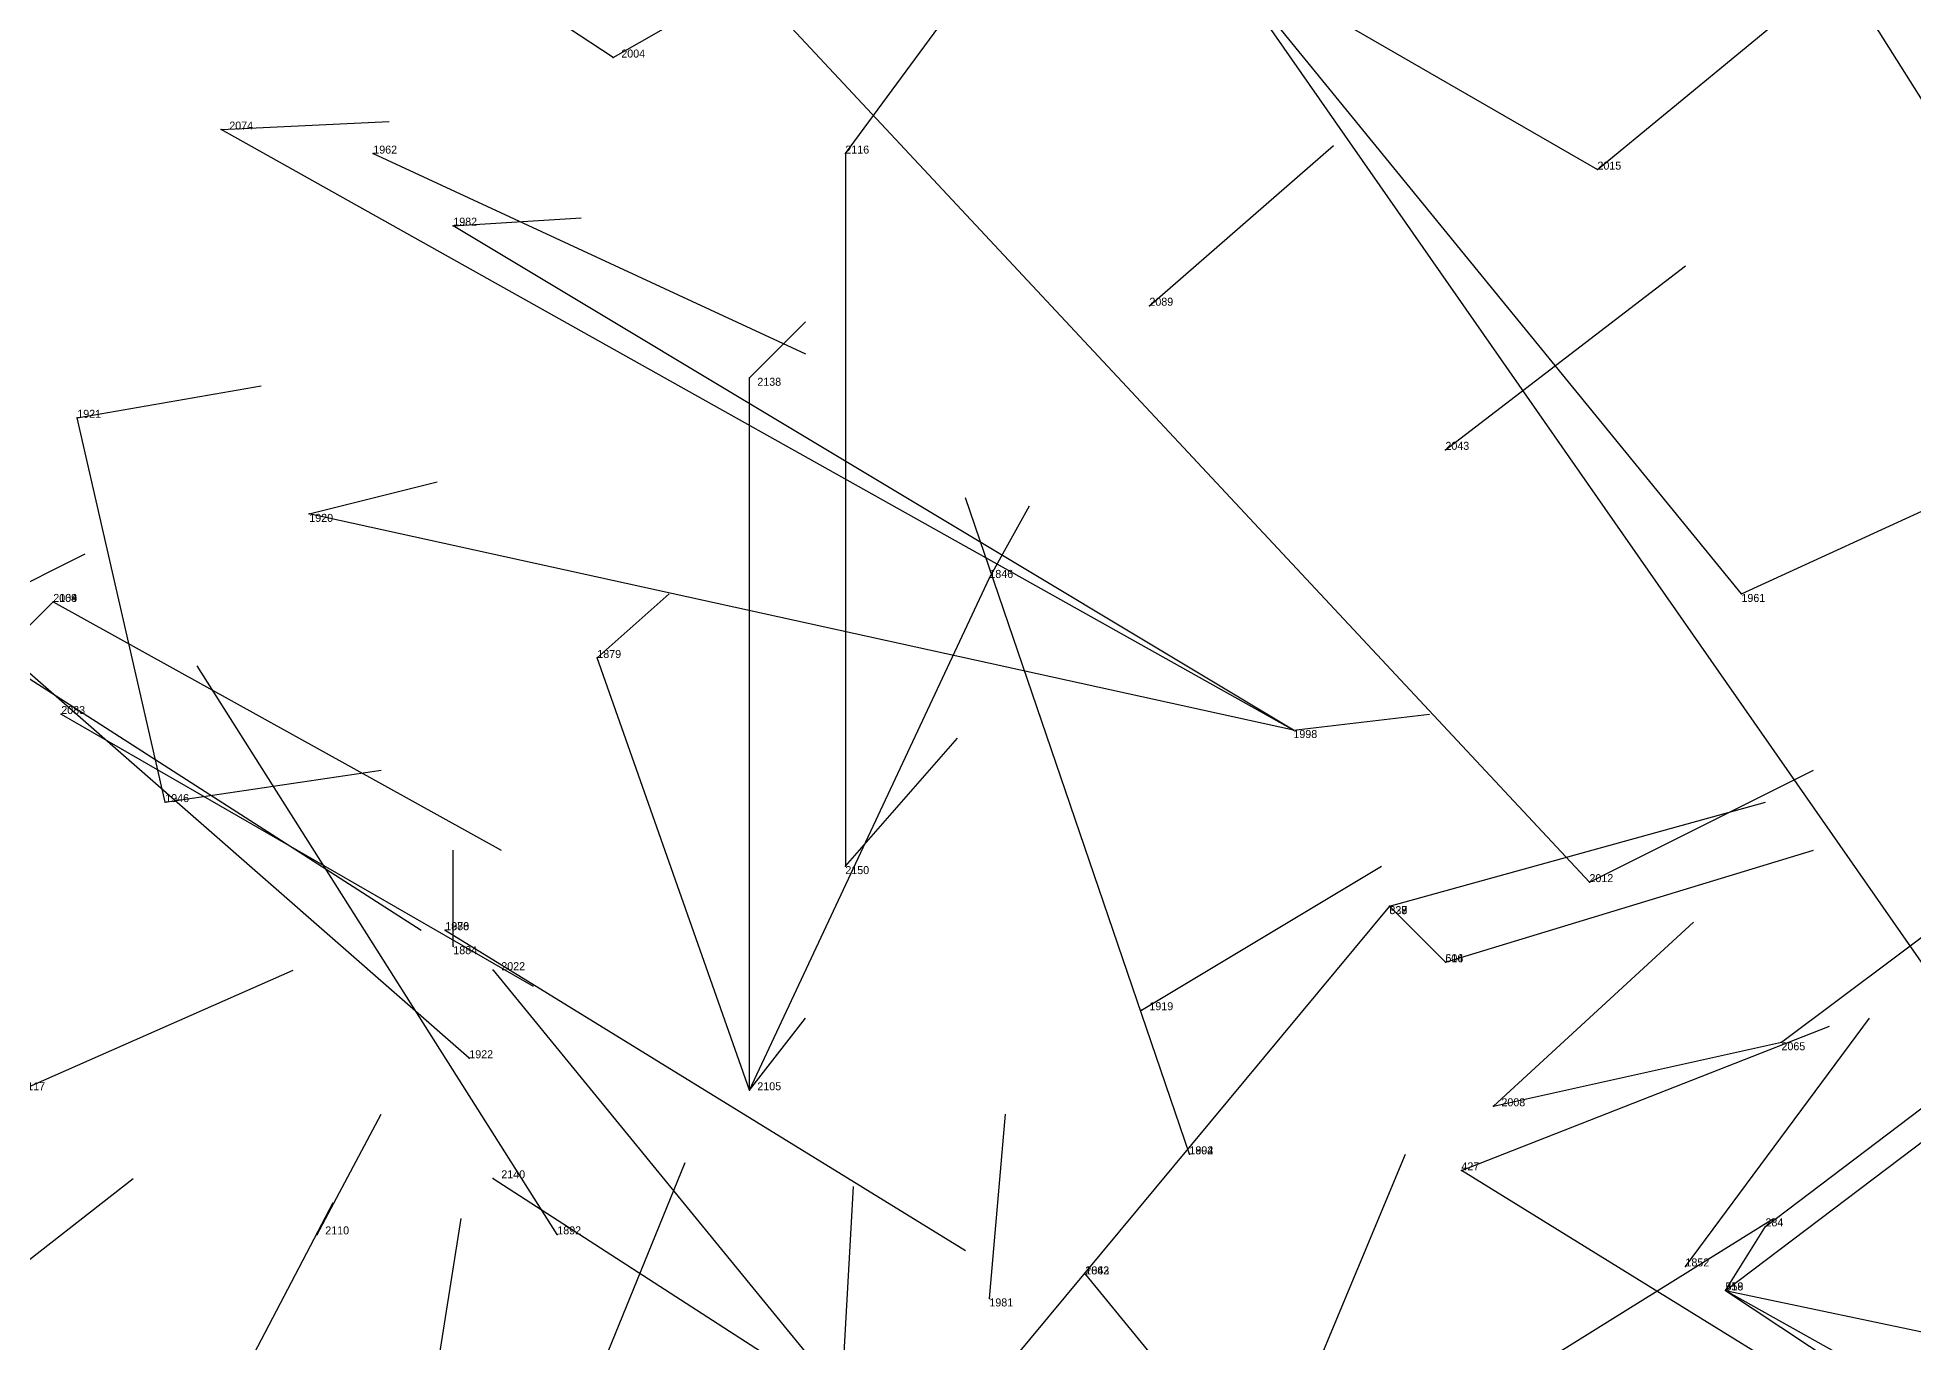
# Model space of a CAD drawing. Extents: x -747426.44 to -747424.45, y -964659.9 to -964657.28.
# Drawn here: x -747425.767 to -747425.5325, y -964658.7785 to -964658.6155 of the extents above; entities that cross this region are included whole.
import ezdxf

# ---------------------------------------------------------------- set-up
doc = ezdxf.new("R2010")
doc.units = 0
for name, color, linetype in [('Facilities', 3, 'CONTINUOUS'), ('Facilities_lines', 3, 'CONTINUOUS'), ('Normals', 1, 'CONTINUOUS'), ('Source_points', 5, 'CONTINUOUS'), ('Text', 3, 'CONTINUOUS')]:
    doc.layers.add(name, color=color, linetype=linetype)

msp = doc.modelspace()

# ---------------------------------------------------------------- linework, layer by layer
at = {"layer": 'Facilities', "color": 3}
for p in [(-747425.695, -964658.618, 137.49), (-747425.725, -964658.63, 137.449), (-747425.666, -964658.63, 137.484), (-747425.628, -964658.649, 137.469), (-747425.591, -964658.667, 137.464), (-747425.554, -964658.685, 137.459), (-747425.765, -964658.686, 137.4), (-747425.764, -964658.7, 137.401), (-747425.61, -964658.702, 137.475), (-747425.751, -964658.711, 137.512), (-747425.598, -964658.724, 137.281), (-747425.716, -964658.727, 137.359), (-747425.715, -964658.729, 137.506), (-747425.71, -964658.732, 137.379), (-747425.629, -964658.737, 137.495), (-747425.713, -964658.743, 137.419), (-747425.678, -964658.747, 137.501), (-747425.585, -964658.749, 137.481), (-747425.623, -964658.755, 137.359), (-747425.71, -964658.758, 137.401), (-747425.732, -964658.765, 137.508), (-747425.702, -964658.765, 137.392), (-747425.636, -964658.77, 137.359), (-747425.561, -964658.769, 137.465), (-747425.556, -964658.772, 137.249), (-747425.648, -964658.773, 137.506)]:
    msp.add_point(p, dxfattribs=at)
at = {"layer": 'Facilities_lines', "color": 3}
for p, q in [((-747425.554, -964658.685, 137.459), (-747425.687, -964658.522, 137.464)), ((-747425.456, -964658.743, 137.423), (-747425.594, -964658.524, 137.434)), ((-747425.744, -964658.538, 137.49), (-747425.573, -964658.721, 137.47)), ((-747425.512, -964658.759, 137.449), (-747425.664, -964658.541, 137.458)), ((-747425.695, -964658.618, 137.49), (-747425.762, -964658.574, 137.5)), ((-747425.669, -964658.576, 137.47), (-747425.572, -964658.632, 137.454)), ((-747425.61, -964658.702, 137.475), (-747425.744, -964658.627, 137.506)), ((-747425.666, -964658.63, 137.484), (-747425.666, -964658.719, 137.5)), ((-747425.61, -964658.702, 137.475), (-747425.715, -964658.639, 137.5)), ((-747425.678, -964658.747, 137.501), (-747425.678, -964658.658, 137.495)), ((-747425.751, -964658.711, 137.512), (-747425.762, -964658.663, 137.507)), ((-747425.61, -964658.702, 137.475), (-747425.733, -964658.675, 137.501)), ((-747425.678, -964658.747, 137.501), (-747425.648, -964658.683, 137.49)), ((-747425.765, -964658.686, 137.4), (-747425.772, -964658.693, 137.41)), ((-747425.765, -964658.686, 137.4), (-747425.765, -964658.686, 137.4)), ((-747425.765, -964658.686, 137.4), (-747425.765, -964658.686, 137.4)), ((-747425.678, -964658.747, 137.501), (-747425.697, -964658.693, 137.505)), ((-747425.598, -964658.724, 137.281), (-747425.667, -964658.807, 137.359)), ((-747425.598, -964658.724, 137.281), (-747425.598, -964658.724, 137.281)), ((-747425.598, -964658.724, 137.281), (-747425.591, -964658.731, 137.282)), ((-747425.598, -964658.724, 137.281), (-747425.598, -964658.724, 137.281)), ((-747425.598, -964658.724, 137.281), (-747425.591, -964658.731, 137.282)), ((-747425.716, -964658.727, 137.359), (-747425.716, -964658.727, 137.359)), ((-747425.716, -964658.727, 137.359), (-747425.716, -964658.727, 137.359)), ((-747425.585, -964658.749, 137.481), (-747425.549, -964658.741, 137.454)), ((-747425.623, -964658.755, 137.359), (-747425.623, -964658.755, 137.359)), ((-747425.427, -964658.857, 137.444), (-747425.589, -964658.757, 137.294)), ((-747425.556, -964658.772, 137.249), (-747425.551, -964658.764, 137.259)), ((-747425.636, -964658.77, 137.359), (-747425.636, -964658.77, 137.359)), ((-747425.556, -964658.772, 137.249), (-747425.556, -964658.772, 137.249)), ((-747425.556, -964658.772, 137.249), (-747425.427, -964658.844, 137.434)), ((-747425.556, -964658.772, 137.249), (-747425.494, -964658.813, 137.455)), ((-747425.556, -964658.772, 137.249), (-747425.437, -964658.797, 137.429))]:
    msp.add_line(p, q, dxfattribs=at)
at = {"layer": 'Normals', "color": 1}
for p, q in [((-747425.572, -964658.632, 137.454), (-747425.538, -964658.604, 137.544)), ((-747425.695, -964658.618, 137.49), (-747425.674, -964658.606, 137.587)), ((-747425.666, -964658.63, 137.484), (-747425.652, -964658.611, 137.581)), ((-747425.744, -964658.627, 137.506), (-747425.723, -964658.626, 137.604)), ((-747425.628, -964658.649, 137.469), (-747425.605, -964658.629, 137.564)), ((-747425.725, -964658.63, 137.449), (-747425.671, -964658.655, 137.529)), ((-747425.715, -964658.639, 137.5), (-747425.699, -964658.638, 137.599)), ((-747425.591, -964658.667, 137.464), (-747425.561, -964658.644, 137.556)), ((-747425.678, -964658.658, 137.495), (-747425.671, -964658.651, 137.595)), ((-747425.762, -964658.663, 137.507), (-747425.739, -964658.659, 137.604)), ((-747425.554, -964658.685, 137.459), (-747425.517, -964658.668, 137.55)), ((-747425.733, -964658.675, 137.501), (-747425.717, -964658.671, 137.6)), ((-747425.623, -964658.755, 137.359), (-747425.651, -964658.673, 137.309)), ((-747425.623, -964658.755, 137.359), (-747425.651, -964658.673, 137.309)), ((-747425.648, -964658.683, 137.49), (-747425.643, -964658.674, 137.589)), ((-747425.787, -964658.693, 137.507), (-747425.761, -964658.68, 137.603)), ((-747425.697, -964658.693, 137.505), (-747425.688, -964658.685, 137.604)), ((-747425.713, -964658.743, 137.419), (-747425.777, -964658.687, 137.366)), ((-747425.765, -964658.686, 137.4), (-747425.709, -964658.717, 137.477)), ((-747425.765, -964658.686, 137.4), (-747425.709, -964658.717, 137.477)), ((-747425.765, -964658.686, 137.4), (-747425.709, -964658.717, 137.477)), ((-747425.772, -964658.693, 137.41), (-747425.719, -964658.727, 137.488)), ((-747425.702, -964658.765, 137.392), (-747425.747, -964658.694, 137.337)), ((-747425.764, -964658.7, 137.401), (-747425.705, -964658.734, 137.474)), ((-747425.61, -964658.702, 137.475), (-747425.593, -964658.7, 137.573)), ((-747425.666, -964658.719, 137.5), (-747425.652, -964658.703, 137.598)), ((-747425.751, -964658.711, 137.512), (-747425.724, -964658.707, 137.608)), ((-747425.573, -964658.721, 137.47), (-747425.545, -964658.707, 137.565)), ((-747425.598, -964658.724, 137.281), (-747425.551, -964658.711, 137.368)), ((-747425.598, -964658.724, 137.281), (-747425.551, -964658.711, 137.368)), ((-747425.598, -964658.724, 137.281), (-747425.551, -964658.711, 137.368)), ((-747425.715, -964658.729, 137.506), (-747425.715, -964658.717, 137.605)), ((-747425.591, -964658.731, 137.282), (-747425.545, -964658.717, 137.369)), ((-747425.591, -964658.731, 137.282), (-747425.545, -964658.717, 137.369)), ((-747425.629, -964658.737, 137.495), (-747425.599, -964658.719, 137.589)), ((-747425.549, -964658.741, 137.454), (-747425.521, -964658.72, 137.548)), ((-747425.716, -964658.727, 137.359), (-747425.651, -964658.767, 137.424)), ((-747425.716, -964658.727, 137.359), (-747425.651, -964658.767, 137.424)), ((-747425.716, -964658.727, 137.359), (-747425.651, -964658.767, 137.424)), ((-747425.585, -964658.749, 137.481), (-747425.56, -964658.726, 137.575)), ((-747425.769, -964658.747, 137.513), (-747425.735, -964658.732, 137.606)), ((-747425.71, -964658.732, 137.379), (-747425.656, -964658.798, 137.432)), ((-747425.551, -964658.764, 137.259), (-747425.51, -964658.733, 137.345)), ((-747425.678, -964658.747, 137.501), (-747425.671, -964658.738, 137.6)), ((-747425.589, -964658.757, 137.294), (-747425.543, -964658.739, 137.381)), ((-747425.561, -964658.769, 137.465), (-747425.538, -964658.738, 137.557)), ((-747425.556, -964658.772, 137.249), (-747425.515, -964658.741, 137.335)), ((-747425.556, -964658.772, 137.249), (-747425.515, -964658.741, 137.335)), ((-747425.732, -964658.765, 137.508), (-747425.724, -964658.75, 137.607)), ((-747425.648, -964658.773, 137.506), (-747425.646, -964658.75, 137.603)), ((-747425.611, -964658.791, 137.501), (-747425.596, -964658.755, 137.593)), ((-747425.787, -964658.783, 137.514), (-747425.755, -964658.758, 137.605)), ((-747425.71, -964658.758, 137.401), (-747425.631, -964658.809, 137.434)), ((-747425.697, -964658.783, 137.512), (-747425.686, -964658.756, 137.608)), ((-747425.667, -964658.795, 137.506), (-747425.665, -964658.759, 137.599)), ((-747425.751, -964658.801, 137.518), (-747425.73, -964658.761, 137.607)), ((-747425.722, -964658.813, 137.512), (-747425.714, -964658.763, 137.598)), ((-747425.595, -964658.791, 137.316), (-747425.55, -964658.763, 137.401)), ((-747425.595, -964658.791, 137.316), (-747425.55, -964658.763, 137.401)), ((-747425.636, -964658.77, 137.359), (-747425.586, -964658.831, 137.421)), ((-747425.636, -964658.77, 137.359), (-747425.586, -964658.831, 137.421))]:
    msp.add_line(p, q, dxfattribs=at)
at = {"layer": 'Source_points', "color": 5}
for p in [(-747425.744, -964658.627, 137.506), (-747425.572, -964658.632, 137.454), (-747425.715, -964658.639, 137.5), (-747425.678, -964658.658, 137.495), (-747425.762, -964658.663, 137.507), (-747425.733, -964658.675, 137.501), (-747425.648, -964658.683, 137.49), (-747425.765, -964658.686, 137.4), (-747425.765, -964658.686, 137.4), (-747425.697, -964658.693, 137.505), (-747425.666, -964658.719, 137.5), (-747425.573, -964658.721, 137.47), (-747425.598, -964658.724, 137.281), (-747425.598, -964658.724, 137.281), (-747425.716, -964658.727, 137.359), (-747425.716, -964658.727, 137.359), (-747425.591, -964658.731, 137.282), (-747425.591, -964658.731, 137.282), (-747425.549, -964658.741, 137.454), (-747425.623, -964658.755, 137.359), (-747425.589, -964658.757, 137.294), (-747425.551, -964658.764, 137.259), (-747425.636, -964658.77, 137.359), (-747425.556, -964658.772, 137.249)]:
    msp.add_point(p, dxfattribs=at)

# ---------------------------------------------------------------- texts
at = {"layer": 'Text', "color": 3}
for s, p in [('2004', (-747425.694, -964658.618, 137.49)), ('2074', (-747425.743, -964658.627, 137.506)), ('1962', (-747425.725, -964658.63, 137.449)), ('2116', (-747425.666, -964658.63, 137.484)), ('2015', (-747425.572, -964658.632, 137.454)), ('1982', (-747425.715, -964658.639, 137.5)), ('2089', (-747425.628, -964658.649, 137.469)), ('2138', (-747425.677, -964658.659, 137.495)), ('1921', (-747425.762, -964658.663, 137.507)), ('2043', (-747425.591, -964658.667, 137.464)), ('1920', (-747425.733, -964658.676, 137.501)), ('1846', (-747425.648, -964658.683, 137.49)), ('2108', (-747425.765, -964658.686, 137.4)), ('2009', (-747425.765, -964658.686, 137.4)), ('2064', (-747425.765, -964658.686, 137.4)), ('1961', (-747425.554, -964658.686, 137.459)), ('1879', (-747425.697, -964658.693, 137.505)), ('2083', (-747425.764, -964658.7, 137.401)), ('1998', (-747425.61, -964658.703, 137.475)), ('1946', (-747425.751, -964658.711, 137.512)), ('2150', (-747425.666, -964658.72, 137.5)), ('2012', (-747425.573, -964658.721, 137.47)), ('338', (-747425.598, -964658.725, 137.281)), ('639', (-747425.598, -964658.725, 137.281)), ('627', (-747425.598, -964658.725, 137.281)), ('1976', (-747425.716, -964658.727, 137.359)), ('1880', (-747425.716, -964658.727, 137.359)), ('1888', (-747425.716, -964658.727, 137.359)), ('1884', (-747425.715, -964658.73, 137.506)), ('516', (-747425.591, -964658.731, 137.282)), ('604', (-747425.591, -964658.731, 137.282)), ('2022', (-747425.709, -964658.732, 137.379)), ('1919', (-747425.628, -964658.737, 137.495)), ('2065', (-747425.549, -964658.742, 137.454)), ('1922', (-747425.713, -964658.743, 137.419)), ('2117', (-747425.769, -964658.747, 137.513)), ('2105', (-747425.677, -964658.747, 137.501)), ('2008', (-747425.584, -964658.749, 137.481)), ('1902', (-747425.623, -964658.755, 137.359)), ('1894', (-747425.623, -964658.755, 137.359)), ('427', (-747425.589, -964658.757, 137.294)), ('2140', (-747425.709, -964658.758, 137.401)), ('284', (-747425.551, -964658.764, 137.259)), ('2110', (-747425.731, -964658.765, 137.508)), ('1892', (-747425.702, -964658.765, 137.392)), ('2042', (-747425.636, -964658.77, 137.359)), ('1863', (-747425.636, -964658.77, 137.359)), ('1852', (-747425.561, -964658.769, 137.465)), ('519', (-747425.556, -964658.772, 137.249)), ('358', (-747425.556, -964658.772, 137.249)), ('1981', (-747425.648, -964658.774, 137.506))]:
    msp.add_text(s, height=0.001, dxfattribs=at).set_placement(p)

doc.saveas('drawing.dxf')
